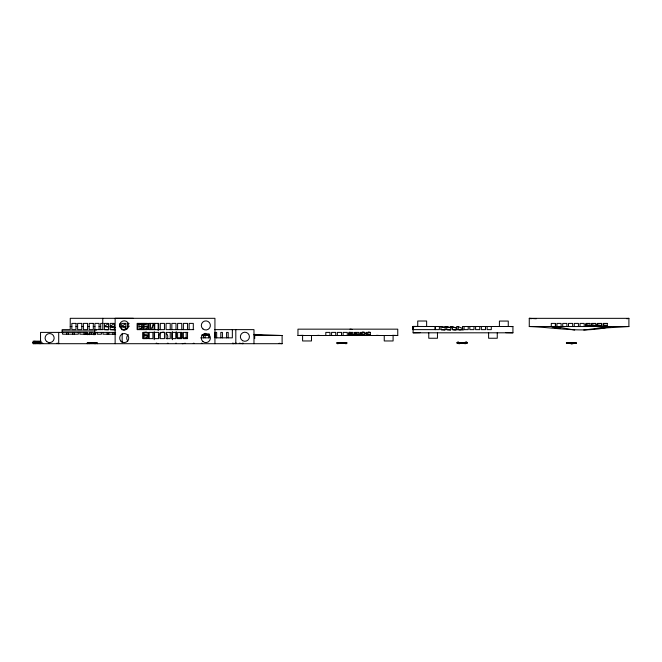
<?xml version="1.0" encoding="UTF-8"?>
<svg xmlns="http://www.w3.org/2000/svg" width="662" height="662" viewBox="0 0 662 662"><rect width="100%" height="100%" fill="white"/><g stroke="black" fill="none" stroke-linecap="round" stroke-linejoin="round"><path stroke-width="0.99" d="M34.921 342.568L33.1 342.568L34.921 342.568L34.921 341.162L41.044 341.162M115.13 343.694L115.155 318.298L133.327 318.314M413.121 329.626L413.005 326.465L439.369 326.507L439.369 329.626L413.121 329.626L413.187 326.465M462.134 342.527C462.068 343.553 465.047 341.716 467.182 342.527L467.182 343.156L457.194 343.156L457.194 342.527C466.735 342.858 451.211 342.966 459.403 342.527M342.552 342.519L342.552 343.156L341.683 342.519L342.552 342.701L341.567 342.883L341.973 343.156L341.973 342.519M343.131 342.519L343.131 343.156L341.89 342.519L343.131 342.701L341.89 342.519L342.552 343.065L341.683 342.519L342.386 342.701M343.702 342.519L343.702 343.156L342.089 342.519L343.702 342.701L341.964 342.883L343.545 343.156L343.545 342.519M42.616 343.222L41.747 343.288M176.382 343.222L175.504 343.288M34.449 343.255L33.572 343.255M168.214 343.255L167.337 343.255M571.323 343.603L573.085 343.255L571.248 343.429L573.085 343.255L573.085 342.527M571.529 343.611L573.656 342.527L573.656 343.346L571.529 343.611L566.432 343.346L566.432 342.527L576.395 342.527L576.395 343.346L571.612 343.429M571.811 343.429L574.235 343.255L571.654 343.429L574.235 343.255L574.235 342.527L571.885 343.702L568.633 343.346L568.633 342.527M42.773 343.288L41.905 343.222M572.506 342.527L572.506 343.346L571.124 343.595L572.506 343.04L571.049 343.429L569.039 342.527L568.633 343.346M49.509 343.206L48.723 343.255M193.974 343.206L193.263 343.346M57.66 343.239L56.874 343.23M202.117 343.239L201.331 343.23M459.982 342.527L462.002 342.883L457.194 342.842M460.562 342.527L462.2 342.883L460.396 342.527M461.141 342.527L462.399 342.883L460.975 342.527M108.403 327.16L104.389 326.507L108.543 323.395L108.543 329.626L104.389 329.626L104.389 323.395L108.543 323.395M115.196 327.541L110.165 326.507L114.319 323.395L114.319 329.626L110.165 329.626L110.165 323.395L114.319 323.395M126.194 328.451L121.7 326.507L125.854 323.395L125.854 329.626L122.528 329.626M141.776 327.549L139.012 329.626L139.012 323.395M147.543 327.549L144.779 329.626L144.779 323.395M147.543 336.553L144.779 338.63L144.779 332.398M573.822 343.255L571.654 343.429L573.656 342.527M571.654 343.429L573.822 342.527L573.706 343.52L571.885 343.702L574.583 343.346L573.706 343.52M571.124 343.595L572.506 343.255L571.132 343.611L572.092 343.255L572.092 342.527M585.349 324.819L589.958 323.412L589.958 326.532M94.699 343.702L96.66 343.123M138.449 324.769L142.222 323.668M139.814 324.761L141.8 324.214M587.997 326.126L589.958 325.621L585.804 325.621M591.803 324.339L595.726 323.412L595.726 326.532M626.906 318.803L628.9 318.339L628.9 326.532L597.033 328.451M144.92 324.314L146.923 323.859M593.789 326.018L595.726 325.621L591.571 325.621M571.885 343.52L573.706 343.156M596.628 324.355L601.501 323.412L601.501 326.532M599.474 325.961L601.501 325.621L597.347 325.621M603.231 324.074L607.269 323.412L607.269 326.532M182.307 343.702L185.335 343.272M236.549 343.181L232.925 343.702L232.925 342.883M604.265 326.043L607.269 325.621L603.115 325.621M586.979 326.018L589.958 325.621M462.291 342.842L465.361 342.527M583.776 330.073L610.728 326.532C583.859 333.615 556.411 327.483 529.269 326.532L529.269 318.339L628.9 318.339M571.248 343.429L572.663 343.255L572.663 342.527M591.803 326.027L595.726 325.621M571.447 343.429L573.242 343.255L573.242 342.527M596.388 326.052L601.501 325.621M510.874 326.672L512.926 326.507L512.926 332.804L413.121 332.804L413.005 326.465L418.053 326.474L413.005 326.465M462.672 342.883L467.182 342.527M603.231 325.911L607.269 325.621M202.489 335.377L208.53 334.98M316.122 335.51L319.142 335.311M338.696 343.156L346.863 343.156L346.863 342.519L336.884 342.519L336.884 343.156L346.863 343.156M560.557 328.054L556.519 328.253L551.281 326.532L551.281 323.412L555.344 323.412L555.344 326.532L556.519 328.253L560.656 328.402M571.347 343.346L569.163 343.52L570.975 343.429L568.633 342.659M201.885 334.732L209.093 334.442M297.958 335.51L397.754 335.51L397.754 329.163L297.958 329.163L297.958 335.51L303.105 335.303M336.884 343.156L341.418 342.974M413.121 332.804L420.221 332.655M457.194 343.156L461.762 343.065L461.555 342.527M103.189 323.395L100.69 323.395L100.69 329.626M125.854 323.395L121.7 323.395L121.7 329.626L124.398 329.999M129.131 323.395L127.468 323.395L127.468 328.733M147.27 323.395L137.224 323.395L137.224 329.626L147.27 329.626M589.958 323.412L585.804 323.412L585.804 326.532M595.726 323.412L591.571 323.412L591.571 326.532M601.501 323.412L597.347 323.412L597.347 326.532M607.269 323.412L603.115 323.412L603.115 326.532M70.23 326.507L71.844 326.507M75.998 326.507L77.62 326.507M81.774 326.507L83.387 326.507M87.541 326.507L89.155 326.507M93.309 326.507L94.923 326.507M99.077 326.507L100.69 326.507M104.389 326.507L108.543 326.507M110.165 326.507L114.319 326.507M121.7 326.507L125.854 326.507M127.468 326.507L129.131 326.507M139.012 326.507L142.33 326.507M144.779 326.507L147.27 326.507M418.169 326.507L413.121 326.507L415.148 326.664M426.245 326.507L435.215 326.507L435.215 329.626L435.215 326.507M439.369 326.507L444.889 327.26M440.983 326.507L440.983 329.626L445.137 329.626L445.137 326.507L450.69 327.458M446.751 326.507L446.751 329.626L450.905 329.626L450.905 326.507L457.103 327.996M462.804 328.741L458.294 326.507L456.672 326.507L456.672 329.626L452.527 329.626L452.527 326.507M512.926 326.507L462.448 326.507L462.448 329.626L458.294 329.626L458.294 326.507M529.269 326.532L628.9 326.532M94.699 334.649L94.699 329.626L103.189 329.626M193.784 329.626L166.071 329.626L166.071 323.395L170.225 323.395L170.225 329.626M214.811 329.626L253.976 329.626L253.976 343.702M62.154 330.983L94.906 330.983M115.643 332.398L95.212 332.398L95.212 334.211M147.27 332.398L142.992 332.398L142.992 338.63L147.27 338.63M187.809 332.398L183.382 332.398L183.382 338.63L187.536 338.63L187.536 332.398M364.588 335.51L364.588 332.398L360.434 332.398L360.434 335.51M368.403 335.237L370.356 335.51L370.356 332.398L366.202 332.398L366.202 335.51M115.643 334.211L103.015 334.211L103.015 332.398M348.891 334.6L353.045 334.6L349.759 332.183M354.667 334.6L358.821 334.6L354.526 332.514M360.434 334.6L364.588 334.6L359.921 332.903M366.202 334.6L370.356 334.6L365.432 333.168M144.779 335.51L147.27 335.51M201.918 335.51L209.2 335.51M34.921 341.162L33.1 341.162L33.1 343.702L282.111 343.702L282.111 335.51L254.713 335.51L254.713 338.63M177.102 337.843L181.38 337.843M182.869 337.843L186.485 337.843M200.776 337.843L209.275 337.843L209.275 334.211M216.002 337.843L232.345 337.843L232.345 329.626M40.498 341.675L40.92 341.675M457.674 341.981L458.534 341.981M465.825 341.981L466.71 341.981M40.498 342.295L40.92 342.295M41.094 342.568L38.744 342.568L39.19 343.197M92.804 342.568L97.281 342.568L97.281 343.702M39.364 342.75L35.483 342.568M40.514 342.75L40.101 342.568M95.46 342.75L89.511 342.568M341.402 342.85L341.815 343.156M461.712 342.527L462.705 342.842M566.432 343.346L576.395 343.346M337.347 343.702L338.232 343.702M345.514 343.702L346.392 343.702M458.758 343.702L459.635 343.702M464.749 343.702L465.609 343.702M505.76 332.655L512.926 332.804M467.182 343.156L462.672 343.065L462.705 342.527M445.104 329.726L440.983 329.626L445.054 329.908M461.836 342.883L459.982 342.842L462.002 342.883M450.69 329.742L446.751 329.626L450.648 329.966M462.035 342.883L460.562 342.842L462.2 342.883M392.599 335.303L397.754 335.51M254.258 334.401L282.111 335.51M457.516 329.833L452.527 329.626L455.473 329.966M462.233 342.883L461.141 342.842L462.399 342.883M104.389 329.626L108.403 329.825M144.92 332.192L146.931 332.291M536.27 318.753L529.269 318.339L531.214 318.786M463.45 329.949L458.294 329.626L460.305 329.966M461.712 342.842L462.44 342.883M110.165 329.626L115.196 329.949M376.562 335.311L379.583 335.51M253.86 334.84L263.939 335.51M342.32 342.974L345.043 343.156M551.281 326.532L555.592 326.896L555.592 323.677M366.243 334.219L370.356 334.6M462.134 342.842L462.597 342.883M350.016 329.163L352.035 329.395M359.665 334.037L364.588 334.6M341.402 343.156L341.418 342.519L343.545 342.701M459.014 342.527L461.762 342.883M279.091 343.272L282.111 343.702M239.272 343.181L242.904 343.702L242.904 342.883M354.824 334.004L358.821 334.6M144.92 334.856L146.931 335.187M342.966 342.519L342.966 343.156L341.766 342.883L342.966 342.701M368.386 332.051L370.356 332.398M555.344 326.532L574.69 330.073M442.282 327.045L444.227 327.4M110.529 326.896L112.515 327.276M341.65 342.519L343.131 343.065L341.484 342.519L342.386 343.156L342.32 342.519L344.124 343.065L342.089 342.519L344.124 343.156L344.124 342.519M362.594 331.968L364.588 332.398M342.047 342.519L343.545 342.85L341.89 342.519M94.699 329.626L96.66 330.048M348.485 333.598L353.045 334.6M445.137 326.507L451.145 327.847M348.791 333.251L350.744 333.698M450.905 326.507L456.557 328.153M156.24 343.123L158.16 343.702M584.19 326.532L584.19 323.412L580.036 323.412L580.036 326.532M578.423 326.532L578.423 323.412L574.268 323.412L574.268 326.532M572.655 326.532L572.655 323.412L568.501 323.412L568.501 326.532M571.927 343.346L571.513 343.346M570.776 343.346L570.354 343.346M570.197 343.346L569.783 343.346M569.618 343.346L569.204 343.04L569.163 343.52M566.887 326.532L566.887 323.412L562.733 323.412L562.733 326.532M561.111 326.532L561.111 323.412L556.957 323.412L556.957 326.532M508.267 326.507L508.267 321.062L499.413 321.062L499.413 326.507M497.261 332.804L497.261 338.249L488.614 338.249L488.614 332.804M491.295 326.507L491.295 329.626L487.141 329.626L487.141 326.507M485.519 326.507L485.519 329.626L481.365 329.626L481.365 326.507M479.751 326.507L479.751 329.626L475.597 329.626L475.597 326.507M473.984 326.507L473.984 329.626L469.83 329.626L469.83 326.507M468.216 326.507L468.216 329.626L464.062 329.626L464.062 326.507M465.014 342.527L464.6 342.527M464.434 342.527L464.021 342.527M463.863 342.527L463.441 342.527M463.284 342.527L462.87 342.527M437.458 332.804L437.458 338.249L428.761 338.249L428.761 332.804M426.634 326.465L426.634 321.012L417.73 321.012L417.73 326.465M393.096 335.51L393.096 340.963L384.25 340.963L384.25 335.51M358.821 335.51L358.821 332.398L354.667 332.398L354.667 335.51M353.045 335.51L353.045 332.398L348.891 332.398L348.891 335.51M347.277 335.51L347.277 332.398L343.123 332.398L343.123 335.51M341.509 335.51L341.509 332.398L337.355 332.398L337.355 335.51M341.236 343.156L340.822 343.156M340.657 343.156L340.243 343.156M340.086 343.156L339.664 343.156M335.742 335.51L335.742 332.398L331.588 332.398L331.588 335.51M329.974 335.51L329.974 332.398L325.82 332.398L325.82 335.51M311.488 335.51L311.488 340.963L302.592 340.963L302.592 335.51M235.813 329.626L235.813 343.702M228.191 337.843L228.191 332.398L226.578 332.398L226.578 337.843M222.424 337.843L222.424 332.398L220.81 332.398L220.81 337.843M216.656 337.843L216.656 332.398L215.042 332.398L215.042 337.843M214.935 343.702L214.935 318.314L70.23 318.314L70.23 329.626L62.154 329.626L62.154 332.796M208.853 333.739L208.853 337.843M205.121 333.3L205.121 337.843M203.499 334.211L203.499 337.843M193.304 329.626L193.304 323.395L189.15 323.395L189.15 329.626M187.536 329.626L187.536 323.395L183.382 323.395L183.382 329.626M186.196 332.398L186.196 337.843M182.042 337.843L182.042 332.398L177.606 332.398L177.606 338.63L181.76 338.63L181.76 332.398M181.76 329.626L181.76 323.395L177.606 323.395L177.606 329.626M180.428 332.398L180.428 337.843M176.274 331.679L176.274 337.843M175.993 329.626L175.993 323.395L171.839 323.395L171.839 329.626M172.352 331.637L172.352 339.68M160.303 329.626L160.303 323.395L164.457 323.395L164.457 329.626L148.768 329.626L148.768 323.395L158.69 323.395L158.69 329.626M158.16 323.395L158.16 330.503M154.701 329.626L154.701 323.395L150.547 329.626L150.547 323.395M154.536 323.395L154.536 329.626M154.18 331.637L154.18 339.68M152.922 323.395L152.922 329.626M148.933 323.395L148.933 329.626M148.933 332.398L148.933 338.63M147.146 323.395L147.146 329.626M147.146 332.398L147.146 338.63M143.166 323.395L143.166 329.626M143.166 332.398L143.166 338.63M142.992 323.395L142.992 329.626M141.378 323.395L141.378 329.626M137.39 323.395L137.39 329.626M122.164 333.425L122.164 342.676M120.087 323.395L120.087 326.954M114.551 332.398L114.551 334.211M112.937 332.398L112.937 334.211M108.783 332.398L108.783 334.211M107.17 332.398L107.17 334.211M102.776 318.314L102.776 329.626M101.402 332.398L101.402 334.211L97.248 334.211L97.248 332.398M99.077 329.626L99.077 323.395L94.923 323.395L94.923 329.626M95.626 332.398L95.626 334.211L79.936 334.211L79.936 332.398M95.46 342.568L95.46 343.702M94.923 332.398L94.923 334.732M93.309 334.732L93.309 332.398L89.155 332.398L89.155 334.732M91.819 342.75L87.301 342.568L87.301 343.702M91.472 332.398L91.472 334.211M89.858 332.398L89.858 334.211M89.113 342.568L89.113 343.702M87.541 334.732L87.541 332.398L40.539 332.398L40.539 343.702M86.126 332.398L86.126 334.211M85.704 332.398L85.704 334.211M84.091 332.398L84.091 334.211M78.323 332.398L78.323 334.211L62.633 334.211L62.633 332.398M74.169 332.398L74.169 334.211M72.555 332.398L72.555 334.211M68.401 332.398L68.401 334.211M66.779 332.398L66.779 334.211M58.703 332.398L58.703 343.702M39.935 342.568L39.521 342.568M39.348 342.568L39.348 343.197M39.24 342.568L39.24 343.702M37.635 342.568L38.032 343.197L38.032 342.568L33.274 342.568L33.274 343.702M37.453 342.568L37.453 343.197M35.094 342.568L35.094 343.702M166.27 333.342A4.543 4.543 0 0 1 167.329 338.779M158.954 338.191A4.543 4.543 0 0 1 159.194 334.724M159.856 333.739A4.543 4.543 0 0 1 164.168 332.299M127.807 341.029A4.543 4.543 0 0 1 128.287 334.624M33.737 343.065C34.449 344.737 34.962 341.716 33.737 343.065M87.756 343.065C88.476 344.737 88.989 341.716 87.756 343.065M95.94 342.99C96.362 344.761 97.38 341.873 95.94 342.99M33.58 341.716C33.994 343.487 35.028 340.607 33.58 341.716M75.998 323.395L71.844 323.395L71.844 329.626L75.998 329.626L75.998 323.395M81.774 323.395L77.62 323.395L77.62 329.626L81.774 329.626L81.774 323.395M87.541 323.395L83.387 323.395L83.387 329.626L87.541 329.626L87.541 323.395M93.309 323.395L89.155 323.395L89.155 329.626L93.309 329.626L93.309 323.395M152.922 332.398L148.768 332.398L148.768 338.63L152.922 338.63L152.922 332.398M158.69 332.398L154.536 332.398L154.536 338.63L158.69 338.63L158.69 332.398M164.457 332.398L160.303 332.398L160.303 338.63L164.457 338.63L164.457 332.398M170.225 332.398L166.071 332.398L166.071 338.63L170.225 338.63L170.225 332.398M175.993 332.398L171.839 332.398L171.839 338.63L175.993 338.63L175.993 332.398M35.723 341.675L35.309 342.295L35.723 341.675M36.302 341.675L35.889 342.295L36.302 341.675M36.882 341.675L36.46 342.295L36.882 341.675M37.453 341.675L37.039 342.295L37.453 341.675M38.032 341.675L37.618 342.295L38.032 341.675M38.611 341.675L38.197 342.295L38.611 341.675M39.19 341.675L38.768 342.295L39.19 341.675M39.761 341.675L39.348 342.295L39.761 341.675M40.341 341.675L39.927 342.295L40.341 341.675M38.611 342.568L38.197 343.197L38.611 342.568M121.642 329.088A4.543 4.543 0 0 0 128.759 325.721A4.543 4.543 0 0 0 122.288 321.244A4.543 4.543 0 0 0 121.642 329.088M121.022 341.286A4.543 4.543 0 0 0 128.61 339.225A4.543 4.543 0 0 0 123.033 333.681A4.543 4.543 0 0 0 121.022 341.286M202.936 328.923A4.543 4.543 0 0 0 210.326 326.225A4.543 4.543 0 0 0 204.293 321.178A4.543 4.543 0 0 0 202.936 328.923M202.911 341.534A4.543 4.543 0 0 0 210.317 338.87A4.543 4.543 0 0 0 204.31 333.789A4.543 4.543 0 0 0 202.911 341.534M242.582 340.657A4.543 4.543 0 0 0 249.433 336.793A4.543 4.543 0 0 0 242.664 332.796A4.543 4.543 0 0 0 242.582 340.657M46.721 341.567A4.543 4.543 0 0 0 54.102 338.828A4.543 4.543 0 0 0 48.036 333.813A4.543 4.543 0 0 0 46.721 341.567"/></g></svg>
